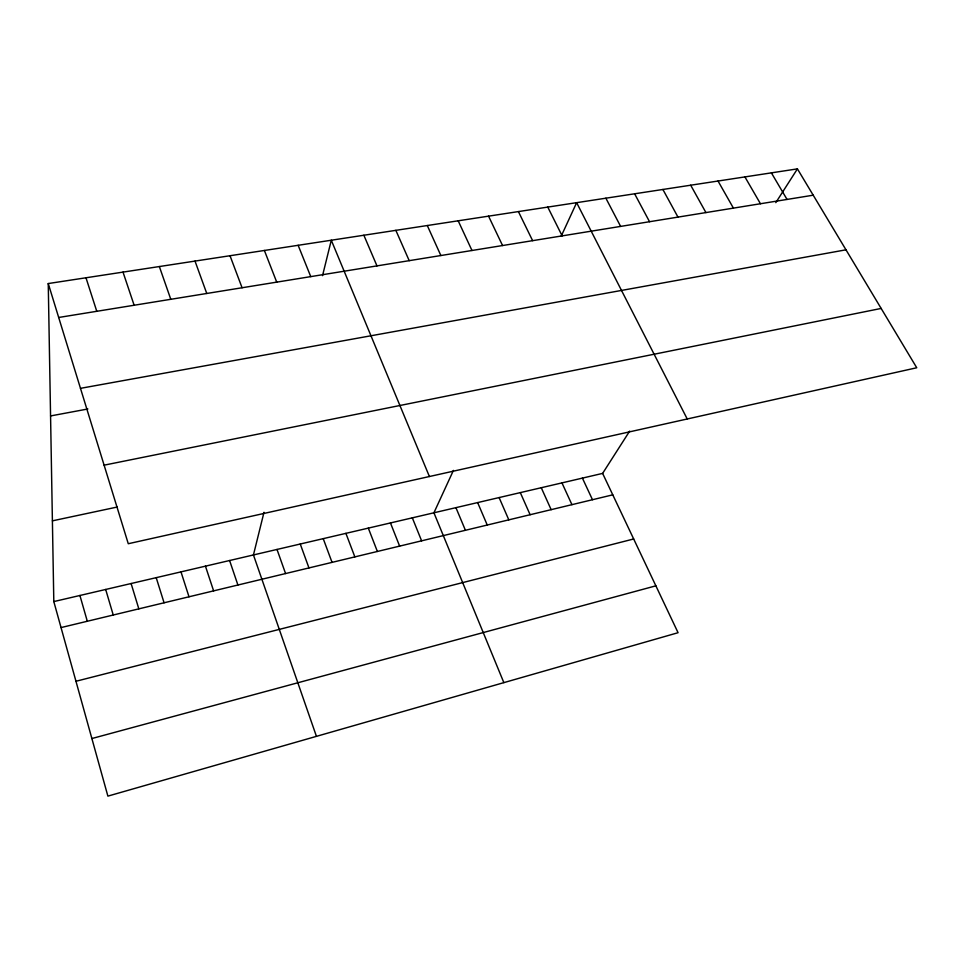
<?xml version="1.0" encoding="UTF-8"?>
<svg xmlns="http://www.w3.org/2000/svg" width="965" height="965" viewBox="0 0 965 965"><rect width="100%" height="100%" fill="white"/><g stroke="black" fill="none" stroke-linecap="round" stroke-linejoin="round"><path stroke-width="1.45" d="M264 512.282L253.445 554.947L316.436 736.343M322.539 275.64L331.297 240.225L429.401 476.517M453.429 470.401L433.924 512.789L503.851 682.629M561.148 236.316L576.636 202.674L687.225 418.979M602.618 473.393L678.069 632.702L107.887 796.125L53.811 601.581L602.618 473.393L629.663 431.114M775.812 202.65L797.416 168.875L916.75 367.762L128.273 543.729L48.25 283.553L797.416 168.875M91.88 738.539L655.874 585.827M75.958 681.266L633.679 538.977M61.036 627.576L612.775 494.84M52.399 520.847L117.151 507.047M104.111 465.166L881.154 308.438M50.566 415.939L87.875 408.979M80.481 388.34L845.979 249.814M58.684 317.473L813.206 195.195M771.385 172.856L787.042 199.441M744.92 176.909L760.456 203.748M718.032 181.034L733.412 208.126M690.687 185.208L705.934 212.59M662.895 189.466L677.973 217.113M634.62 193.796L649.542 221.721M605.875 198.199L620.628 226.413M547.77 207.089L562.161 235.882M518.41 211.588L532.62 240.671M488.555 216.16L502.56 245.544M582.402 478.109L592.474 499.713M458.194 220.804L471.981 250.502M561.956 482.886L571.931 504.659M427.29 225.533L440.872 255.544M541.256 487.723L551.148 509.665M520.304 492.608L530.111 514.719M395.855 230.346L409.208 260.671M499.11 497.566L508.808 519.846M363.865 235.243L376.977 265.894M477.639 502.584L487.241 525.032M455.926 507.65L465.419 530.28M412.32 517.843L421.608 540.822M298.149 245.303L310.754 276.629M390.451 522.946L399.631 546.118M264.386 250.466L276.726 282.142M368.316 528.12L377.375 551.461M345.904 533.356L354.855 556.889M230.02 255.737L242.07 287.751M323.227 538.651L332.044 562.378M300.248 544.019L308.957 567.927M195.014 261.093L206.763 293.481M277.003 549.447L285.568 573.56M159.346 266.545L170.793 299.307M229.598 560.52L237.909 585.019M123.013 272.106L134.135 305.242M205.448 566.166L213.615 590.87M180.986 571.871L189.007 596.792M85.982 277.775L96.777 311.297M156.209 577.661L164.074 602.787M131.107 583.523L138.827 608.855M105.68 589.47L113.243 615.019M79.914 595.477L87.308 621.255M48.25 283.553L53.811 601.581"/></g></svg>
